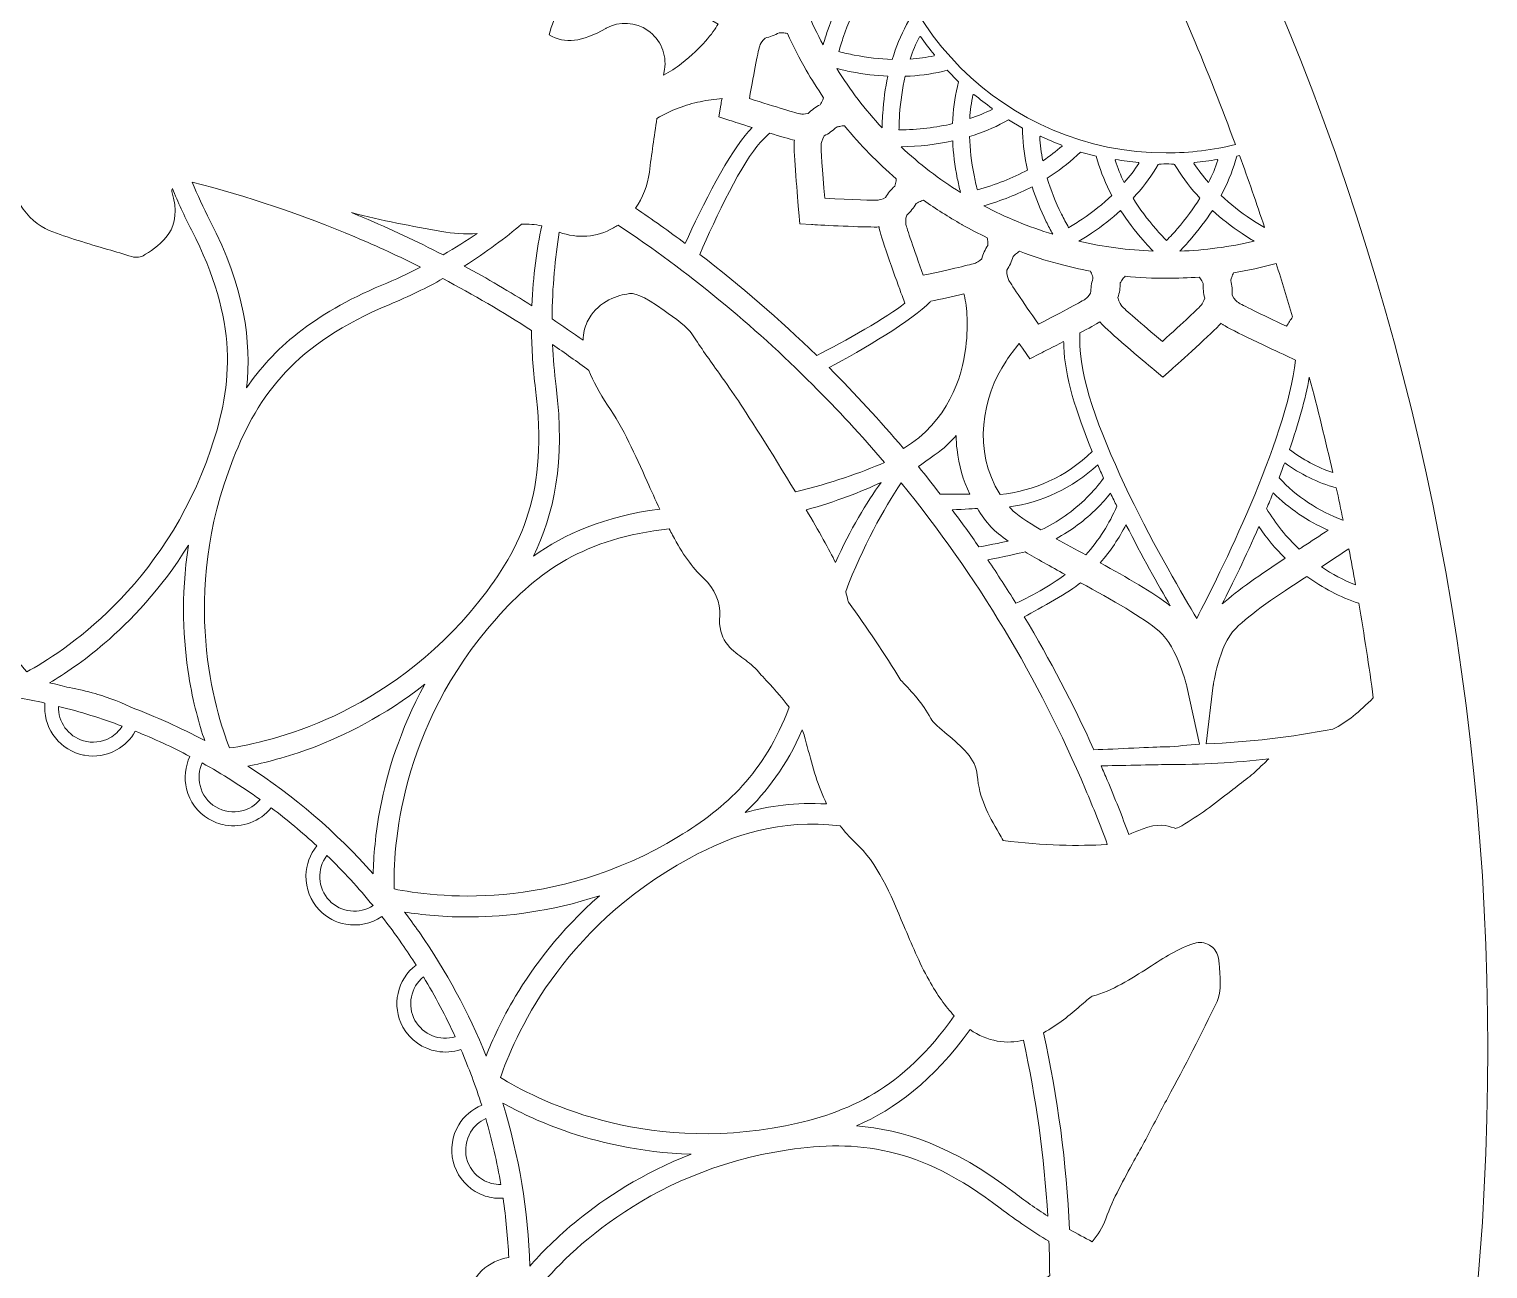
# Model space of a CAD drawing. Header units: millimetres. Extents: x -1844 to 2932, y -490 to 399.
# Drawn here: x -223.5 to 17, y -82.1 to 122.3 of the extents above; entities that cross this region are included whole.
import ezdxf

# ---------------------------------------------------------------- set-up
doc = ezdxf.new("R2010")
doc.units = ezdxf.units.MM
doc.header["$MEASUREMENT"] = 0
doc.layers.add('Layer 3', color=7, linetype='Continuous')

# ---------------------------------------------------------------- blocks, each defined once
blk = doc.blocks.new('block 2')
at = {"layer": 'Layer 3', "lineweight": 0}
for points, knots in [([(-427.53, 398.64), (-673.02, 398.64), (-872.03, 199.63), (-872.03, -45.86), (-872.03, -291.35), (-673.02, -490.36), (-427.53, -490.36), (-182.04, -490.36), (16.97, -291.35), (16.97, -45.86), (16.97, 199.63), (-182.04, 398.64), (-427.53, 398.64)], [0, 0, 0, 0, 1, 1, 1, 2, 2, 2, 3, 3, 3, 4, 4, 4, 4]), ([(-66.53, 186.92), (-53.07, 166.09), (-41.4, 144.07), (-31.77, 121.31), (-29.26, 115.36), (-26.88, 109.35), (-24.64, 103.28), (-28.29, 102.39), (-32.11, 101.91), (-36.05, 101.91), (-62.53, 101.91), (-84, 123.39), (-84, 149.88), (-84, 164.8), (-77.2, 178.12), (-66.53, 186.92)], [0, 0, 0, 0, 1, 1, 1, 2, 2, 2, 3, 3, 3, 4, 4, 4, 5, 5, 5, 5]), ([(-133.51, 130.11), (-126.77, 127.76), (-120.21, 126.12), (-115.33, 126.27), (-115.19, 126.28), (-115.06, 126.29), (-114.93, 126.29), (-113.57, 125.41), (-111.61, 124.16), (-109.96, 123.13), (-110.83, 121.66), (-112.6, 119.32), (-115.99, 116.65), (-116.89, 115.95), (-117.88, 115.29), (-118.93, 114.71), (-118.93, 114.71), (-118.78, 115.65), (-118.78, 115.65), (-118.39, 118.16), (-119.44, 120.63), (-121.52, 122.09), (-123.57, 123.53), (-126.19, 123.68), (-128.38, 122.49), (-128.38, 122.49), (-128.46, 122.44), (-128.46, 122.44), (-132.47, 120.18), (-135.14, 119.83), (-137.81, 121.39), (-136.95, 124.59), (-135.48, 127.54), (-133.51, 130.11)], [0, 0, 0, 0, 1, 1, 1, 2, 2, 2, 3, 3, 3, 4, 4, 4, 5, 5, 5, 6, 6, 6, 7, 7, 7, 8, 8, 8, 9, 9, 9, 10, 10, 10, 11, 11, 11, 11]), ([(-91.9, 122.04), (-92.16, 121.29), (-92.4, 120.51), (-92.63, 119.71), (-94.59, 123.38), (-96.17, 127.18), (-97.37, 131.07), (-96.63, 130.67), (-95.9, 130.28), (-95.19, 129.93), (-93.28, 129.01), (-91.39, 128.24), (-89.52, 127.65), (-90.42, 125.91), (-91.22, 124.04), (-91.9, 122.04)], [0, 0, 0, 0, 1, 1, 1, 2, 2, 2, 3, 3, 3, 4, 4, 4, 5, 5, 5, 5]), ([(-78.86, 123.07), (-79.82, 121.3), (-80.61, 119.38), (-81.24, 117.34), (-83.24, 117.39), (-85.33, 117.63), (-87.49, 118.05), (-88.31, 118.21), (-89.17, 118.4), (-90.04, 118.62), (-89.79, 119.49), (-89.53, 120.33), (-89.26, 121.13), (-88.55, 123.2), (-87.71, 125.13), (-86.76, 126.89), (-84.68, 126.41), (-82.62, 126.14), (-80.61, 126.09), (-80.61, 126.09), (-79.84, 126.07), (-79.84, 126.07), (-79.84, 126.07), (-78.5, 123.74), (-78.5, 123.74), (-78.5, 123.74), (-78.86, 123.07), (-78.86, 123.07)], [0, 0, 0, 0, 1, 1, 1, 2, 2, 2, 3, 3, 3, 4, 4, 4, 5, 5, 5, 6, 6, 6, 7, 7, 7, 8, 8, 8, 9, 9, 9, 9]), ([(-99.89, 121.74), (-99.7, 121.74), (-99.51, 121.74), (-99.32, 121.72), (-99.04, 121.69), (-98.77, 121.65), (-98.52, 121.6), (-97.58, 119.53), (-96.54, 117.5), (-95.41, 115.55), (-94.54, 114.04), (-93.57, 112.51), (-92.55, 111.01), (-92.59, 110.89), (-92.64, 110.77), (-92.69, 110.65), (-92.81, 110.36), (-92.95, 110.1), (-93.12, 109.85), (-93.85, 109.48), (-94.51, 109), (-95.09, 108.43), (-95.69, 108.27), (-96.16, 108.31), (-96.35, 108.34), (-96.95, 108.44), (-100.37, 109.47), (-104.79, 110.9), (-103.98, 115.42), (-103.28, 119.01), (-103.08, 119.57), (-103.08, 119.57), (-103.08, 119.57), (-103.08, 119.57), (-103.02, 119.75), (-102.79, 120.33), (-102.19, 120.86), (-101.38, 121.03), (-100.61, 121.33), (-99.89, 121.74)], [0, 0, 0, 0, 1, 1, 1, 2, 2, 2, 3, 3, 3, 4, 4, 4, 5, 5, 5, 6, 6, 6, 7, 7, 7, 8, 8, 8, 9, 9, 9, 10, 10, 10, 11, 11, 11, 12, 12, 12, 13, 13, 13, 13]), ([(-78.27, 117.39), (-77.84, 118.67), (-77.34, 119.91), (-76.75, 121.07), (-76.7, 121.07), (-76.64, 121.08), (-76.59, 121.09), (-75.85, 120.05), (-75.08, 119.05), (-74.27, 118.08), (-74.29, 118.02), (-74.31, 117.97), (-74.33, 117.92), (-75.6, 117.65), (-76.92, 117.47), (-78.27, 117.39)], [0, 0, 0, 0, 1, 1, 1, 2, 2, 2, 3, 3, 3, 4, 4, 4, 5, 5, 5, 5]), ([(-82.81, 108.4), (-82.86, 107.64), (-82.89, 106.85), (-82.91, 106.05), (-85.68, 109.03), (-88.19, 112.3), (-90.39, 115.83), (-89.58, 115.63), (-88.79, 115.45), (-88.02, 115.3), (-85.94, 114.9), (-83.92, 114.65), (-81.96, 114.56), (-82.38, 112.61), (-82.67, 110.56), (-82.81, 108.4)], [0, 0, 0, 0, 1, 1, 1, 2, 2, 2, 3, 3, 3, 4, 4, 4, 5, 5, 5, 5]), ([(-72.95, 115.36), (-72.95, 115.36), (-72.2, 115.54), (-72.2, 115.54), (-72.2, 115.54), (-70.3, 113.64), (-70.3, 113.64), (-70.3, 113.64), (-70.48, 112.89), (-70.48, 112.89), (-70.94, 110.93), (-71.21, 108.88), (-71.28, 106.74), (-74, 106.1), (-76.95, 105.75), (-80.12, 105.7), (-80.11, 106.57), (-80.08, 107.41), (-80.02, 108.22), (-79.87, 110.45), (-79.56, 112.56), (-79.09, 114.54), (-76.95, 114.62), (-74.9, 114.89), (-72.95, 115.36)], [0, 0, 0, 0, 1, 1, 1, 2, 2, 2, 3, 3, 3, 4, 4, 4, 5, 5, 5, 6, 6, 6, 7, 7, 7, 8, 8, 8, 8]), ([(-121.28, 98.74), (-120.91, 101.66), (-120.49, 104.6), (-120.03, 107.59), (-117.75, 108.95), (-115.29, 109.89), (-112.9, 110.36), (-111.67, 110.61), (-110.46, 110.78), (-109.3, 110.88), (-109.39, 110.39), (-109.46, 110), (-109.5, 109.76), (-109.5, 109.76), (-109.83, 107.86), (-109.83, 107.86), (-109.83, 107.86), (-108, 107.27), (-108, 107.27), (-107.42, 107.08), (-105.98, 106.61), (-104.32, 106.08), (-104.53, 105.87), (-104.73, 105.66), (-104.93, 105.45), (-107.87, 102.33), (-112.7, 92.99), (-115.35, 86.97), (-118.05, 88.98), (-120.8, 90.92), (-123.59, 92.8), (-122.37, 94.49), (-121.56, 96.54), (-121.28, 98.74)], [0, 0, 0, 0, 1, 1, 1, 2, 2, 2, 3, 3, 3, 4, 4, 4, 5, 5, 5, 6, 6, 6, 7, 7, 7, 8, 8, 8, 9, 9, 9, 10, 10, 10, 11, 11, 11, 11]), ([(-68.45, 107.56), (-68.36, 108.92), (-68.19, 110.24), (-67.92, 111.51), (-67.87, 111.53), (-67.81, 111.55), (-67.76, 111.57), (-66.79, 110.76), (-65.78, 109.99), (-64.75, 109.26), (-64.75, 109.2), (-64.76, 109.15), (-64.77, 109.09), (-65.93, 108.5), (-67.16, 107.99), (-68.45, 107.56)], [0, 0, 0, 0, 1, 1, 1, 2, 2, 2, 3, 3, 3, 4, 4, 4, 5, 5, 5, 5]), ([(-80.61, 97.32), (-80.66, 97.01), (-80.73, 96.72), (-80.83, 96.43), (-81.44, 95.89), (-81.95, 95.25), (-82.36, 94.55), (-82.9, 94.24), (-83.37, 94.16), (-83.56, 94.14), (-84.15, 94.08), (-87.8, 94.2), (-92.37, 94.42), (-92.77, 99.07), (-93.01, 102.64), (-92.97, 103.24), (-92.95, 103.43), (-92.87, 104.06), (-92.43, 104.73), (-91.7, 105.1), (-91.04, 105.58), (-90.45, 106.16), (-90.27, 106.21), (-90.08, 106.26), (-89.89, 106.29), (-89.61, 106.34), (-89.34, 106.37), (-89.09, 106.39), (-86.51, 103.22), (-83.65, 100.29), (-80.58, 97.66), (-80.59, 97.55), (-80.6, 97.43), (-80.61, 97.32)], [0, 0, 0, 0, 1, 1, 1, 2, 2, 2, 3, 3, 3, 4, 4, 4, 5, 5, 5, 6, 6, 6, 7, 7, 7, 8, 8, 8, 9, 9, 9, 10, 10, 10, 11, 11, 11, 11]), ([(-62.77, 106.98), (-62.77, 106.98), (-62.09, 107.35), (-62.09, 107.35), (-62.09, 107.35), (-59.76, 106.01), (-59.76, 106.01), (-59.76, 106.01), (-59.74, 105.24), (-59.74, 105.24), (-59.69, 103.23), (-59.42, 101.17), (-58.93, 99.09), (-61.39, 97.76), (-64.14, 96.66), (-67.2, 95.8), (-67.41, 96.63), (-67.59, 97.45), (-67.75, 98.25), (-68.19, 100.44), (-68.43, 102.56), (-68.49, 104.6), (-66.45, 105.23), (-64.54, 106.02), (-62.77, 106.98)], [0, 0, 0, 0, 1, 1, 1, 2, 2, 2, 3, 3, 3, 4, 4, 4, 5, 5, 5, 6, 6, 6, 7, 7, 7, 8, 8, 8, 8]), ([(-102.99, 103.62), (-102.48, 104.16), (-101.97, 104.68), (-101.44, 105.18), (-99.73, 104.65), (-98.15, 104.19), (-97.35, 104.01), (-97.37, 103.86), (-97.39, 103.71), (-97.4, 103.56), (-97.5, 102.09), (-96.83, 94.42), (-96.63, 92.11), (-96.63, 92.11), (-96.45, 90.19), (-96.45, 90.19), (-96.45, 90.19), (-94.53, 90.09), (-94.53, 90.09), (-93.77, 90.04), (-87.03, 89.69), (-84.2, 89.69), (-83.87, 89.69), (-83.61, 89.69), (-83.4, 89.7), (-83.38, 89.55), (-83.36, 89.4), (-83.33, 89.25), (-83.05, 87.8), (-80.42, 80.57), (-79.62, 78.39), (-79.62, 78.39), (-79.15, 77.11), (-79.15, 77.11), (-81.87, 74.89), (-89.24, 70.76), (-93.68, 68.49), (-99.81, 74.46), (-106.25, 80.03), (-112.98, 85.18), (-110.4, 91.22), (-105.84, 100.6), (-102.99, 103.62)], [0, 0, 0, 0, 1, 1, 1, 2, 2, 2, 3, 3, 3, 4, 4, 4, 5, 5, 5, 6, 6, 6, 7, 7, 7, 8, 8, 8, 9, 9, 9, 10, 10, 10, 11, 11, 11, 12, 12, 12, 13, 13, 13, 14, 14, 14, 14]), ([(-79.78, 102.91), (-76.76, 102.97), (-73.91, 103.3), (-71.26, 103.88), (-71.17, 101.88), (-70.92, 99.82), (-70.5, 97.71), (-70.35, 96.95), (-70.17, 96.18), (-69.98, 95.39), (-73.48, 97.57), (-76.77, 100.09), (-79.78, 102.91)], [0, 0, 0, 0, 1, 1, 1, 2, 2, 2, 3, 3, 3, 4, 4, 4, 4]), ([(-56.4, 100.61), (-56.67, 101.95), (-56.84, 103.27), (-56.91, 104.56), (-56.87, 104.59), (-56.83, 104.63), (-56.79, 104.65), (-55.64, 104.12), (-54.46, 103.63), (-53.27, 103.19), (-53.26, 103.14), (-53.25, 103.09), (-53.24, 103.05), (-54.21, 102.18), (-55.27, 101.37), (-56.4, 100.61)], [0, 0, 0, 0, 1, 1, 1, 2, 2, 2, 3, 3, 3, 4, 4, 4, 5, 5, 5, 5]), ([(-49.93, 90.98), (-50.63, 90.51), (-51.38, 90.04), (-52.15, 89.58), (-52.57, 90.33), (-52.96, 91.07), (-53.32, 91.8), (-54.31, 93.81), (-55.09, 95.79), (-55.68, 97.75), (-53.87, 98.88), (-52.23, 100.14), (-50.76, 101.53), (-50.76, 101.53), (-50.21, 102.06), (-50.21, 102.06), (-50.21, 102.06), (-47.61, 101.36), (-47.61, 101.36), (-47.61, 101.36), (-47.39, 100.62), (-47.39, 100.62), (-46.82, 98.69), (-46.02, 96.78), (-45.02, 94.89), (-46.48, 93.52), (-48.11, 92.21), (-49.93, 90.98)], [0, 0, 0, 0, 1, 1, 1, 2, 2, 2, 3, 3, 3, 4, 4, 4, 5, 5, 5, 6, 6, 6, 7, 7, 7, 8, 8, 8, 9, 9, 9, 9]), ([(-23.97, 101.5), (-22.54, 97.57), (-21.17, 93.61), (-19.85, 89.64), (-19.86, 89.62), (-19.86, 89.61), (-19.87, 89.6), (-20.61, 90.04), (-21.32, 90.49), (-22, 90.94), (-23.85, 92.18), (-25.52, 93.51), (-27.01, 94.9), (-26, 96.79), (-25.21, 98.71), (-24.64, 100.64), (-24.64, 100.64), (-24.42, 101.38), (-24.42, 101.38), (-24.42, 101.38), (-23.97, 101.5), (-23.97, 101.5)], [0, 0, 0, 0, 1, 1, 1, 2, 2, 2, 3, 3, 3, 4, 4, 4, 5, 5, 5, 6, 6, 6, 7, 7, 7, 7]), ([(-42.97, 97.02), (-43.57, 98.24), (-44.08, 99.47), (-44.49, 100.71), (-44.46, 100.74), (-44.43, 100.78), (-44.4, 100.82), (-43.15, 100.61), (-41.89, 100.44), (-40.61, 100.32), (-40.59, 100.28), (-40.57, 100.23), (-40.55, 100.19), (-41.26, 99.1), (-42.07, 98.04), (-42.97, 97.02)], [0, 0, 0, 0, 1, 1, 1, 2, 2, 2, 3, 3, 3, 4, 4, 4, 5, 5, 5, 5]), ([(-30.5, 94.44), (-31.55, 92.74), (-32.79, 91.05), (-34.23, 89.4), (-34.78, 88.76), (-35.38, 88.11), (-36.01, 87.46), (-36.61, 88.08), (-37.18, 88.7), (-37.72, 89.31), (-39.19, 90.99), (-40.46, 92.7), (-41.53, 94.44), (-40.07, 96), (-38.81, 97.64), (-37.76, 99.36), (-37.76, 99.36), (-37.36, 100.02), (-37.36, 100.02), (-37.36, 100.02), (-36.51, 100.11), (-36.05, 100.11), (-35.57, 100.11), (-34.67, 100.02), (-34.67, 100.02), (-34.67, 100.02), (-34.27, 99.36), (-34.27, 99.36), (-33.22, 97.65), (-31.95, 96), (-30.5, 94.44)], [0, 0, 0, 0, 1, 1, 1, 2, 2, 2, 3, 3, 3, 4, 4, 4, 5, 5, 5, 6, 6, 6, 7, 7, 7, 8, 8, 8, 9, 9, 9, 10, 10, 10, 10]), ([(-29.06, 97.02), (-29.96, 98.05), (-30.77, 99.1), (-31.49, 100.19), (-31.47, 100.24), (-31.45, 100.29), (-31.43, 100.33), (-30.15, 100.45), (-28.88, 100.61), (-27.64, 100.83), (-27.61, 100.79), (-27.58, 100.75), (-27.55, 100.72), (-27.95, 99.48), (-28.46, 98.25), (-29.06, 97.02)], [0, 0, 0, 0, 1, 1, 1, 2, 2, 2, 3, 3, 3, 4, 4, 4, 5, 5, 5, 5]), ([(-169.82, 88.06), (-166.15, 86.51), (-162.54, 84.84), (-159, 83.07), (-161.03, 82.02), (-163.17, 81.01), (-165.41, 80.08), (-176.84, 75.34), (-183.42, 69.43), (-187.69, 63.18), (-186.86, 70.78), (-188.01, 79.62), (-193.73, 90.76), (-194.83, 92.89), (-195.79, 95), (-196.66, 97.08), (-187.53, 94.77), (-178.57, 91.76), (-169.82, 88.06)], [0, 0, 0, 0, 1, 1, 1, 2, 2, 2, 3, 3, 3, 4, 4, 4, 5, 5, 5, 6, 6, 6, 6]), ([(-55.83, 90.57), (-55.5, 89.89), (-55.14, 89.2), (-54.75, 88.5), (-58.73, 89.71), (-62.54, 91.29), (-66.14, 93.19), (-63.24, 94.03), (-60.58, 95.08), (-58.17, 96.33), (-57.56, 94.42), (-56.78, 92.5), (-55.83, 90.57)], [0, 0, 0, 0, 1, 1, 1, 2, 2, 2, 3, 3, 3, 4, 4, 4, 4]), ([(-239.69, 61.33), (-239.38, 72.47), (-236.74, 82.21), (-224.99, 93.31), (-223.83, 91.42), (-222.03, 89.82), (-220.23, 89.12), (-217.08, 87.9), (-213.92, 86.97), (-210.57, 85.99), (-209.27, 85.61), (-207.93, 85.21), (-206.59, 84.8), (-205.88, 84.58), (-205.12, 84.69), (-204.5, 85.09), (-204.5, 85.09), (-204.34, 85.19), (-204.34, 85.19), (-201.95, 86.73), (-197.96, 89.3), (-200.04, 95.56), (-200.03, 95.7), (-199.98, 95.86), (-199.92, 96.04), (-199.02, 93.82), (-197.98, 91.53), (-196.78, 89.2), (-189.05, 74.16), (-189.91, 63.88), (-193.57, 53.07), (-201.34, 30.13), (-218.24, 19.39), (-223.94, 16.33), (-228.23, 21.18), (-240.36, 37.11), (-239.69, 61.33)], [0, 0, 0, 0, 1, 1, 1, 2, 2, 2, 3, 3, 3, 4, 4, 4, 5, 5, 5, 6, 6, 6, 7, 7, 7, 8, 8, 8, 9, 9, 9, 10, 10, 10, 11, 11, 11, 12, 12, 12, 12]), ([(-69.69, 90.06), (-68.34, 89.31), (-66.96, 88.59), (-65.56, 87.93), (-65.54, 87.81), (-65.52, 87.69), (-65.51, 87.57), (-65.47, 87.26), (-65.46, 86.96), (-65.48, 86.66), (-65.93, 85.97), (-66.26, 85.23), (-66.48, 84.44), (-66.92, 84), (-67.35, 83.8), (-67.53, 83.74), (-68.09, 83.52), (-71.57, 82.71), (-76.11, 81.73), (-77.67, 86.05), (-78.86, 89.51), (-78.97, 90.09), (-79, 90.28), (-79.09, 90.9), (-78.84, 91.67), (-78.22, 92.22), (-77.71, 92.85), (-77.29, 93.56), (-77.13, 93.66), (-76.96, 93.75), (-76.78, 93.83), (-76.54, 93.95), (-76.3, 94.04), (-76.07, 94.12), (-74.05, 92.67), (-71.95, 91.34), (-69.78, 90.11), (-69.78, 90.11), (-69.69, 90.06), (-69.69, 90.06)], [0, 0, 0, 0, 1, 1, 1, 2, 2, 2, 3, 3, 3, 4, 4, 4, 5, 5, 5, 6, 6, 6, 7, 7, 7, 8, 8, 8, 9, 9, 9, 10, 10, 10, 11, 11, 11, 12, 12, 12, 13, 13, 13, 13]), ([(-155.49, 88.96), (-153.78, 88.67), (-151.69, 88.41), (-149.66, 88.64), (-151.42, 87.45), (-153.3, 86.25), (-155.3, 85.09), (-159.6, 87.31), (-163.98, 89.37), (-168.46, 91.26), (-169.11, 91.53), (-169.75, 91.79), (-170.4, 92.06), (-165.4, 90.75), (-160.38, 89.81), (-155.49, 88.96)], [0, 0, 0, 0, 1, 1, 1, 2, 2, 2, 3, 3, 3, 4, 4, 4, 5, 5, 5, 5]), ([(-43.57, 92.42), (-42.49, 90.74), (-41.24, 89.09), (-39.82, 87.46), (-39.32, 86.89), (-38.78, 86.3), (-38.22, 85.72), (-42.31, 85.87), (-46.41, 86.41), (-50.44, 87.35), (-49.72, 87.78), (-49.02, 88.22), (-48.36, 88.67), (-46.62, 89.85), (-45.02, 91.1), (-43.57, 92.42)], [0, 0, 0, 0, 1, 1, 1, 2, 2, 2, 3, 3, 3, 4, 4, 4, 5, 5, 5, 5]), ([(-33.81, 85.71), (-33.22, 86.33), (-32.65, 86.95), (-32.12, 87.56), (-30.73, 89.15), (-29.51, 90.78), (-28.45, 92.43), (-26.98, 91.09), (-25.34, 89.81), (-23.55, 88.61), (-22.91, 88.18), (-22.24, 87.76), (-21.55, 87.34), (-25.57, 86.4), (-29.68, 85.86), (-33.81, 85.71)], [0, 0, 0, 0, 1, 1, 1, 2, 2, 2, 3, 3, 3, 4, 4, 4, 5, 5, 5, 5]), ([(-142.35, 90.17), (-141.2, 90.22), (-140.11, 90.12), (-139.03, 89.86), (-139.82, 86.12), (-140.46, 81.7), (-140.65, 76.7), (-144.29, 79.01), (-148.01, 81.19), (-151.8, 83.25), (-148.12, 85.55), (-144.99, 87.92), (-142.35, 90.17)], [0, 0, 0, 0, 1, 1, 1, 2, 2, 2, 3, 3, 3, 4, 4, 4, 4]), ([(-97.19, 46.01), (-101.12, 52.52), (-105.44, 59.28), (-106.92, 61.48), (-107.88, 62.9), (-108.99, 64.46), (-110.07, 65.98), (-111.59, 68.12), (-113.17, 70.35), (-114.27, 72.09), (-114.85, 73.02), (-117.08, 74.69), (-118.84, 75.94), (-122.44, 78.48), (-123.82, 78.94), (-124.98, 78.64), (-126.86, 78.36), (-130.08, 77.14), (-131.51, 74.07), (-131.95, 73.14), (-132.17, 72.12), (-132.21, 71.03), (-133.9, 72.23), (-135.6, 73.4), (-137.32, 74.54), (-137.3, 79.83), (-136.8, 84.67), (-136.13, 88.83), (-133.14, 87.75), (-129.93, 87.99), (-127.21, 89.53), (-126.94, 89.68), (-126.69, 89.84), (-126.43, 90.01), (-114.97, 82.37), (-104.24, 73.58), (-94.36, 63.69), (-90.22, 59.55), (-86.27, 55.27), (-82.52, 50.84), (-86.34, 49.22), (-91.33, 47.42), (-97.19, 46.01)], [0, 0, 0, 0, 1, 1, 1, 2, 2, 2, 3, 3, 3, 4, 4, 4, 5, 5, 5, 6, 6, 6, 7, 7, 7, 8, 8, 8, 9, 9, 9, 10, 10, 10, 11, 11, 11, 12, 12, 12, 13, 13, 13, 14, 14, 14, 14]), ([(-57.12, 73.67), (-59.75, 77.44), (-61.79, 80.48), (-62.05, 81.01), (-62.13, 81.18), (-62.37, 81.76), (-62.33, 82.57), (-61.88, 83.26), (-61.54, 84), (-61.32, 84.8), (-61.19, 84.94), (-61.05, 85.07), (-60.9, 85.19), (-60.68, 85.38), (-60.47, 85.54), (-60.25, 85.68), (-58.12, 84.88), (-55.95, 84.18), (-53.78, 83.6), (-52.06, 83.14), (-50.3, 82.74), (-48.54, 82.41), (-48.49, 82.29), (-48.44, 82.18), (-48.39, 82.06), (-48.39, 82.06), (-48.39, 82.06), (-48.39, 82.06), (-48.27, 81.77), (-48.19, 81.48), (-48.13, 81.19), (-48.38, 80.41), (-48.51, 79.6), (-48.52, 78.79), (-48.83, 78.25), (-49.2, 77.95), (-49.35, 77.84), (-49.84, 77.48), (-52.99, 75.79), (-57.12, 73.67)], [0, 0, 0, 0, 1, 1, 1, 2, 2, 2, 3, 3, 3, 4, 4, 4, 5, 5, 5, 6, 6, 6, 7, 7, 7, 8, 8, 8, 9, 9, 9, 10, 10, 10, 11, 11, 11, 12, 12, 12, 13, 13, 13, 13]), ([(-15.24, 74.87), (-15.55, 74.37), (-15.88, 73.86), (-16.22, 73.33), (-20.38, 75.28), (-23.67, 76.89), (-24.16, 77.23), (-24.31, 77.33), (-24.82, 77.71), (-25.18, 78.43), (-25.13, 79.25), (-25.21, 80.07), (-25.42, 80.86), (-25.38, 81.05), (-25.32, 81.24), (-25.26, 81.42), (-25.16, 81.67), (-25.06, 81.91), (-24.95, 82.13), (-22.59, 82.52), (-20.24, 83.04), (-17.92, 83.68), (-16.99, 80.75), (-16.1, 77.81), (-15.24, 74.87)], [0, 0, 0, 0, 1, 1, 1, 2, 2, 2, 3, 3, 3, 4, 4, 4, 5, 5, 5, 6, 6, 6, 7, 7, 7, 8, 8, 8, 8]), ([(-140.71, 72.61), (-140.68, 69.56), (-140.48, 66.34), (-140.05, 62.95), (-137.93, 46.18), (-142.25, 36.82), (-149.39, 27.91), (-164.54, 9.01), (-184.09, 4.7), (-190.5, 3.77), (-192.87, 9.8), (-198.82, 28.91), (-189.91, 51.44), (-185.71, 62.05), (-179.72, 70.45), (-164.1, 76.92), (-160.92, 78.24), (-157.99, 79.68), (-155.31, 81.18), (-150.31, 78.54), (-145.44, 75.68), (-140.71, 72.61)], [0, 0, 0, 0, 1, 1, 1, 2, 2, 2, 3, 3, 3, 4, 4, 4, 5, 5, 5, 6, 6, 6, 7, 7, 7, 7]), ([(-29.71, 77.98), (-29.87, 77.38), (-30.14, 76.99), (-30.26, 76.84), (-30.64, 76.37), (-33.25, 73.93), (-36.69, 70.81), (-40.21, 73.77), (-42.96, 76.18), (-43.35, 76.62), (-43.47, 76.77), (-43.86, 77.27), (-44.02, 78.05), (-43.77, 78.84), (-43.63, 79.65), (-43.63, 80.47), (-43.54, 80.64), (-43.44, 80.8), (-43.33, 80.96), (-43.17, 81.19), (-43, 81.4), (-42.83, 81.58), (-40.53, 81.35), (-38.21, 81.23), (-35.93, 81.23), (-34.18, 81.23), (-32.4, 81.3), (-30.64, 81.44), (-30.57, 81.35), (-30.5, 81.26), (-30.43, 81.17), (-30.24, 80.92), (-30.08, 80.66), (-29.95, 80.4), (-30, 79.58), (-29.91, 78.77), (-29.71, 77.98)], [0, 0, 0, 0, 1, 1, 1, 2, 2, 2, 3, 3, 3, 4, 4, 4, 5, 5, 5, 6, 6, 6, 7, 7, 7, 8, 8, 8, 9, 9, 9, 10, 10, 10, 11, 11, 11, 12, 12, 12, 12]), ([(-91.6, 66.45), (-91.62, 66.47), (-91.64, 66.49), (-91.66, 66.5), (-86.11, 69.43), (-77.77, 74.38), (-75.02, 77.31), (-74.97, 77.35), (-74.93, 77.4), (-74.89, 77.44), (-73.33, 77.78), (-71.21, 78.25), (-69.42, 78.67), (-69, 77.01), (-68.6, 74.1), (-69.11, 69.81), (-69.11, 69.81), (-69.11, 69.81), (-69.11, 69.81), (-69.69, 64.89), (-72.06, 57.56), (-79.39, 53.17), (-83.26, 57.74), (-87.33, 62.17), (-91.6, 66.45)], [0, 0, 0, 0, 1, 1, 1, 2, 2, 2, 3, 3, 3, 4, 4, 4, 5, 5, 5, 6, 6, 6, 7, 7, 7, 8, 8, 8, 8]), ([(-31.03, 25.14), (-35.37, 32.35), (-49.9, 57.36), (-50.28, 70.02), (-50.31, 70.76), (-50.31, 71.5), (-50.29, 72.22), (-48.87, 72.98), (-47.62, 73.67), (-46.99, 74.07), (-46.9, 73.95), (-46.8, 73.83), (-46.71, 73.71), (-45.73, 72.59), (-39.85, 67.65), (-38.06, 66.16), (-38.06, 66.16), (-36.59, 64.93), (-36.59, 64.93), (-36.59, 64.93), (-35.16, 66.21), (-35.16, 66.21), (-34, 67.25), (-28.42, 72.28), (-27.01, 73.81), (-26.89, 73.72), (-26.77, 73.63), (-26.65, 73.55), (-25.42, 72.71), (-18.45, 69.46), (-16.34, 68.49), (-16.34, 68.49), (-14.73, 67.74), (-14.73, 67.74), (-16.25, 54.33), (-27.46, 31.99), (-31.03, 25.14)], [0, 0, 0, 0, 1, 1, 1, 2, 2, 2, 3, 3, 3, 4, 4, 4, 5, 5, 5, 6, 6, 6, 7, 7, 7, 8, 8, 8, 9, 9, 9, 10, 10, 10, 11, 11, 11, 12, 12, 12, 12]), ([(-136.66, 63.38), (-136.96, 65.74), (-137.14, 68.05), (-137.24, 70.29), (-135.21, 68.91), (-133.21, 67.48), (-131.24, 66.02), (-130.56, 64.25), (-129.54, 62.35), (-128.16, 60.32), (-125.51, 56.42), (-123.63, 52.19), (-121.63, 47.7), (-120.97, 46.21), (-120.29, 44.69), (-119.57, 43.16), (-128.74, 41.97), (-135.29, 39.07), (-140.41, 35.4), (-137.03, 42.25), (-135.09, 50.95), (-136.66, 63.38)], [0, 0, 0, 0, 1, 1, 1, 2, 2, 2, 3, 3, 3, 4, 4, 4, 5, 5, 5, 6, 6, 6, 7, 7, 7, 7]), ([(-63.45, 45.59), (-68.04, 52.77), (-66.37, 61.73), (-62.47, 67.55), (-61.77, 68.6), (-61.04, 69.57), (-60.29, 70.46), (-60.01, 70.05), (-59.79, 69.74), (-59.65, 69.54), (-59.65, 69.54), (-58.54, 67.96), (-58.54, 67.96), (-58.54, 67.96), (-56.83, 68.83), (-56.83, 68.83), (-56.23, 69.13), (-54.69, 69.92), (-52.97, 70.82), (-52.96, 70.52), (-52.96, 70.23), (-52.95, 69.94), (-52.8, 65.22), (-50.89, 59.03), (-48.28, 52.68), (-52.53, 48.48), (-57.92, 46.11), (-63.45, 45.59)], [0, 0, 0, 0, 1, 1, 1, 2, 2, 2, 3, 3, 3, 4, 4, 4, 5, 5, 5, 6, 6, 6, 7, 7, 7, 8, 8, 8, 9, 9, 9, 9]), ([(-8.59, 49.18), (-11.18, 50.07), (-13.59, 51.37), (-15.73, 53.01), (-14.29, 57.17), (-13.11, 61.25), (-12.46, 64.92), (-11.07, 59.7), (-9.78, 54.45), (-8.59, 49.18)], [0, 0, 0, 0, 1, 1, 1, 2, 2, 2, 3, 3, 3, 3]), ([(-72.43, 53.5), (-71.83, 54.06), (-71.25, 54.65), (-70.7, 55.28), (-70.69, 54.51), (-70.64, 53.75), (-70.55, 53), (-70.26, 50.44), (-69.53, 47.92), (-68.46, 45.62), (-68.68, 45.64), (-71.32, 45.63), (-73.31, 45.62), (-74.48, 47.15), (-75.68, 48.67), (-76.9, 50.17), (-75.52, 51.17), (-72.87, 53.09), (-72.43, 53.5)], [0, 0, 0, 0, 1, 1, 1, 2, 2, 2, 3, 3, 3, 4, 4, 4, 5, 5, 5, 6, 6, 6, 6]), ([(-6.89, 41.36), (-6.9, 41.36), (-6.9, 41.35), (-6.91, 41.35), (-10.96, 42.81), (-14.57, 45.23), (-17.46, 48.32), (-17.14, 49.14), (-16.83, 49.97), (-16.52, 50.79), (-13.98, 48.95), (-11.11, 47.53), (-8.02, 46.65), (-7.63, 44.89), (-7.25, 43.13), (-6.89, 41.36)], [0, 0, 0, 0, 1, 1, 1, 2, 2, 2, 3, 3, 3, 4, 4, 4, 5, 5, 5, 5]), ([(-49.12, 45.07), (-51.39, 42.8), (-53.97, 41.03), (-56.71, 39.74), (-58.99, 41.09), (-60.83, 42.32), (-61.63, 43.19), (-61.72, 43.3), (-61.81, 43.41), (-61.91, 43.52), (-56.62, 44.28), (-51.52, 46.6), (-47.35, 50.47), (-47.03, 49.74), (-46.71, 49.01), (-46.38, 48.29), (-47.2, 47.16), (-48.11, 46.09), (-49.12, 45.07)], [0, 0, 0, 0, 1, 1, 1, 2, 2, 2, 3, 3, 3, 4, 4, 4, 5, 5, 5, 6, 6, 6, 6]), ([(-95.42, 43.05), (-90.48, 44.4), (-86.33, 46.04), (-83.07, 47.57), (-85.44, 44.24), (-88.14, 39.83), (-90.59, 34.35), (-91.57, 36.4), (-93.36, 39.57), (-95.42, 43.05)], [0, 0, 0, 0, 1, 1, 1, 2, 2, 2, 3, 3, 3, 3]), ([(-62.94, -11.47), (-63.16, -11.09), (-63.38, -10.72), (-63.59, -10.35), (-65.44, -7.12), (-66.91, -4.56), (-67.21, -0.72), (-67.42, 2.02), (-69.84, 4.05), (-72.19, 6.02), (-73.24, 6.91), (-74.56, 8.01), (-74.89, 8.64), (-76.23, 11.19), (-77.96, 12.99), (-79.62, 14.72), (-79.69, 14.79), (-79.75, 14.85), (-79.81, 14.92), (-82.51, 19.33), (-85.4, 23.63), (-88.45, 27.81), (-88.48, 27.91), (-88.5, 28.01), (-88.53, 28.1), (-88.65, 28.59), (-88.78, 29.09), (-88.91, 29.59), (-86.07, 37.07), (-82.61, 43.18), (-79.76, 47.52), (-67.29, 32.19), (-57.1, 15.26), (-49.36, -3.05), (-48.09, -6.05), (-46.9, -9.06), (-45.77, -12.1), (-45.82, -12.13), (-45.87, -12.15), (-45.91, -12.17), (-50.43, -12.4), (-56.31, -12.36), (-62.94, -11.47)], [0, 0, 0, 0, 1, 1, 1, 2, 2, 2, 3, 3, 3, 4, 4, 4, 5, 5, 5, 6, 6, 6, 7, 7, 7, 8, 8, 8, 9, 9, 9, 10, 10, 10, 11, 11, 11, 12, 12, 12, 13, 13, 13, 14, 14, 14, 14]), ([(-49.33, 35.6), (-50.95, 36.48), (-52.62, 37.4), (-54.21, 38.29), (-51.77, 39.61), (-49.47, 41.3), (-47.41, 43.36), (-46.63, 44.14), (-45.91, 44.96), (-45.24, 45.81), (-44.89, 45.08), (-44.55, 44.35), (-44.2, 43.63), (-45.43, 40.76), (-47.15, 38.04), (-49.33, 35.6)], [0, 0, 0, 0, 1, 1, 1, 2, 2, 2, 3, 3, 3, 4, 4, 4, 5, 5, 5, 5]), ([(-19.5, 43.26), (-19.14, 44.11), (-18.78, 44.98), (-18.43, 45.85), (-15.83, 43.27), (-12.75, 41.17), (-9.34, 39.7), (-10.72, 38.78), (-12.17, 37.84), (-13.57, 36.93), (-13.75, 36.81), (-13.94, 36.69), (-14.13, 36.57), (-16.22, 38.52), (-18.04, 40.77), (-19.5, 43.26)], [0, 0, 0, 0, 1, 1, 1, 2, 2, 2, 3, 3, 3, 4, 4, 4, 5, 5, 5, 5]), ([(-67.2, 43.27), (-66.52, 42.17), (-65.76, 41.14), (-64.92, 40.21), (-64.27, 39.49), (-63.3, 38.71), (-62.1, 37.88), (-62.44, 37.81), (-64.95, 37.31), (-66.94, 36.92), (-68.37, 38.99), (-69.84, 41.02), (-71.34, 43.04), (-69.41, 43.15), (-67.3, 43.27), (-67.2, 43.27)], [0, 0, 0, 0, 1, 1, 1, 2, 2, 2, 3, 3, 3, 4, 4, 4, 5, 5, 5, 5]), ([(-146.51, 25.13), (-139.64, 32.88), (-131.98, 38.4), (-117.99, 39.9), (-117.81, 39.56), (-117.63, 39.21), (-117.45, 38.86), (-115.85, 35.81), (-114.23, 33.57), (-112.35, 31.79), (-110.56, 30.1), (-109.48, 27.62), (-109.67, 25.62), (-110.05, 21.66), (-107.81, 20.02), (-106.01, 18.7), (-105.2, 18.1), (-104.36, 17.49), (-103.53, 16.58), (-103.22, 16.24), (-102.9, 15.89), (-102.58, 15.54), (-101.05, 13.89), (-99.49, 12.2), (-98.22, 10.48), (-102.31, -0.31), (-108.57, -6.04), (-116.48, -10.84), (-137.19, -23.43), (-157.03, -20.79), (-163.37, -19.47), (-163.54, -13), (-162.59, 7), (-146.51, 25.13)], [0, 0, 0, 0, 1, 1, 1, 2, 2, 2, 3, 3, 3, 4, 4, 4, 5, 5, 5, 6, 6, 6, 7, 7, 7, 8, 8, 8, 9, 9, 9, 10, 10, 10, 11, 11, 11, 11]), ([(-42.69, 40.6), (-40.04, 35.39), (-37.38, 30.66), (-35.38, 27.23), (-38.22, 29.43), (-42.52, 31.87), (-46.94, 34.3), (-45.25, 36.26), (-43.83, 38.37), (-42.69, 40.6)], [0, 0, 0, 0, 1, 1, 1, 2, 2, 2, 3, 3, 3, 3]), ([(-16.42, 35.07), (-20.44, 32.44), (-24.28, 29.81), (-26.81, 27.52), (-25.13, 30.83), (-22.95, 35.33), (-20.78, 40.28), (-19.51, 38.4), (-18.05, 36.65), (-16.42, 35.07)], [0, 0, 0, 0, 1, 1, 1, 2, 2, 2, 3, 3, 3, 3]), ([(-212.67, 12.73), (-214.01, 13.12), (-215.56, 13.51), (-216.91, 13.72), (-217.99, 14), (-219.07, 14.27), (-220.17, 14.51), (-217.77, 15.94), (-214.59, 18.07), (-211.12, 21.05), (-206.93, 24.64), (-201.8, 29.95), (-197.28, 37.22), (-198.59, 28.64), (-198.11, 21.17), (-197.23, 15.66), (-196.51, 11.23), (-195.49, 7.6), (-194.6, 4.98), (-198.56, 7.1), (-202.66, 8.96), (-206.9, 10.54), (-208.69, 11.53), (-211.64, 12.43), (-212.67, 12.73)], [0, 0, 0, 0, 1, 1, 1, 2, 2, 2, 3, 3, 3, 4, 4, 4, 5, 5, 5, 6, 6, 6, 7, 7, 7, 8, 8, 8, 8]), ([(-65.47, 34.79), (-63.36, 35.22), (-60.05, 35.91), (-59.34, 36.13), (-57.4, 34.96), (-55.14, 33.71), (-52.71, 32.38), (-54.15, 31.21), (-58.08, 28.86), (-60.86, 27.65), (-62.35, 30.06), (-63.88, 32.44), (-65.47, 34.79)], [0, 0, 0, 0, 1, 1, 1, 2, 2, 2, 3, 3, 3, 4, 4, 4, 4]), ([(-4.83, 30.67), (-6.82, 31.46), (-8.71, 32.46), (-10.47, 33.65), (-8.87, 34.68), (-7.35, 35.68), (-5.94, 36.63), (-5.56, 34.64), (-5.19, 32.66), (-4.83, 30.67)], [0, 0, 0, 0, 1, 1, 1, 2, 2, 2, 3, 3, 3, 3]), ([(-29.49, 4.44), (-29.49, 4.44), (-28.29, 14.12), (-28.29, 14.12), (-28.28, 14.18), (-27.44, 20.58), (-24.59, 23.5), (-22.26, 25.88), (-17.63, 28.98), (-12.88, 32.08), (-10.28, 30.19), (-7.39, 28.68), (-4.3, 27.63), (-3.41, 22.45), (-2.61, 17.25), (-1.91, 12.04), (-4.21, 9.75), (-6.25, 8.02), (-8.56, 6.89), (-15.44, 5.57), (-22.42, 4.75), (-29.49, 4.44)], [0, 0, 0, 0, 1, 1, 1, 2, 2, 2, 3, 3, 3, 4, 4, 4, 5, 5, 5, 6, 6, 6, 7, 7, 7, 7]), ([(-59.47, 25.4), (-56.83, 26.81), (-51.89, 29.54), (-50.2, 31.02), (-45, 28.18), (-39.83, 25.3), (-37.22, 23.01), (-34.12, 20.29), (-32.68, 13.97), (-32.66, 13.91), (-32.66, 13.91), (-30.55, 4.4), (-30.55, 4.4), (-32.38, 4.33), (-34.32, 3.97), (-36.16, 3.97), (-37.94, 3.97), (-44.38, 3.58), (-47.98, 3.49), (-51.4, 11.03), (-55.23, 18.34), (-59.47, 25.4)], [0, 0, 0, 0, 1, 1, 1, 2, 2, 2, 3, 3, 3, 4, 4, 4, 5, 5, 5, 6, 6, 6, 7, 7, 7, 7]), ([(-249.17, -118.25), (-250.09, -117.56), (-250.93, -116.65), (-251.83, -115.69), (-252.01, -115.5), (-252.19, -115.3), (-252.38, -115.11), (-258.99, -108.12), (-260.44, -101.92), (-257.08, -95.02), (-256.5, -93.83), (-256.05, -92.52), (-255.74, -91.12), (-254.61, -85.98), (-252.5, -76.42), (-262.01, -71.15), (-264.88, -69.56), (-268.43, -69.32), (-270.91, -69.41), (-271.94, -69.44), (-273, -69.57), (-274.25, -69.83), (-275.04, -69.99), (-275.85, -69.82), (-276.52, -69.35), (-277.22, -68.86), (-277.68, -68.14), (-277.81, -67.3), (-277.81, -67.3), (-277.82, -67.24), (-277.82, -67.24), (-278.38, -63.66), (-281.6, -60.52), (-284.18, -58.93), (-286.97, -57.2), (-289.74, -56.64), (-291.97, -57.34), (-291.97, -57.34), (-294.37, -58.11), (-294.37, -58.11), (-301.89, -60.48), (-309.67, -62.94), (-317.17, -65.84), (-321.16, -67.37), (-324.52, -67.37), (-328.4, -65.83), (-330.25, -65.1), (-332.62, -65.1), (-335.66, -65.81), (-337.01, -66.13), (-338.33, -66.54), (-339.63, -66.99), (-339.36, -65.51), (-339.06, -64.05), (-338.72, -62.6), (-338.53, -62.65), (-338.33, -62.69), (-338.13, -62.73), (-336.34, -63.05), (-334.5, -62.75), (-332.88, -61.86), (-331.02, -60.83), (-329.66, -59.14), (-329.07, -57.09), (-327.9, -53.07), (-330.06, -48.86), (-333.91, -47.41), (-332.71, -44.47), (-331.38, -41.6), (-329.91, -38.81), (-329.14, -39.23), (-328.33, -39.52), (-327.51, -39.67), (-324.35, -40.23), (-321.03, -38.84), (-319.27, -35.93), (-318.16, -34.11), (-317.83, -31.96), (-318.34, -29.9), (-318.79, -28.06), (-319.85, -26.48), (-321.36, -25.37), (-319.4, -22.79), (-317.31, -20.3), (-315.1, -17.92), (-313.98, -18.89), (-312.66, -19.5), (-311.27, -19.75), (-308.84, -20.19), (-306.24, -19.49), (-304.33, -17.65), (-301.42, -14.86), (-301.1, -10.38), (-303.41, -7.21), (-302, -6.11), (-300.56, -5.04), (-299.08, -4.02), (-297.76, -3.1), (-296.43, -2.21), (-295.07, -1.36), (-293.83, -3.01), (-292.03, -4.07), (-290.09, -4.42), (-288.35, -4.73), (-286.5, -4.47), (-284.84, -3.56), (-281.43, -1.68), (-279.94, 2.35), (-281.11, 5.92), (-278.1, 7.2), (-275.03, 8.32), (-271.92, 9.29), (-271.29, 7.68), (-270.15, 6.33), (-268.64, 5.42), (-267.79, 4.9), (-266.87, 4.55), (-265.92, 4.38), (-264.83, 4.19), (-263.71, 4.22), (-262.6, 4.5), (-260.53, 5.01), (-258.78, 6.29), (-257.68, 8.12), (-256.83, 9.53), (-256.45, 11.12), (-256.55, 12.73), (-253.23, 13.19), (-249.89, 13.48), (-246.53, 13.6), (-246.14, 10.1), (-243.47, 7.25), (-240.01, 6.63), (-239.6, 6.56), (-239.18, 6.51), (-238.76, 6.5), (-234.84, 6.43), (-231.53, 9.2), (-230.78, 12.9), (-229.02, 12.68), (-227.26, 12.42), (-225.5, 12.11), (-223.97, 11.83), (-222.45, 11.52), (-220.95, 11.18), (-221.3, 7.44), (-218.97, 3.85), (-215.23, 2.76), (-214.95, 2.68), (-214.67, 2.62), (-214.4, 2.57), (-212.6, 2.25), (-210.77, 2.55), (-209.15, 3.44), (-207.82, 4.17), (-206.76, 5.25), (-206.04, 6.54), (-202.96, 5.3), (-199.95, 3.92), (-197.03, 2.38), (-197.83, 0.71), (-198.04, -1.16), (-197.59, -2.99), (-197.08, -5.06), (-195.79, -6.81), (-193.96, -7.91), (-193.1, -8.43), (-192.18, -8.77), (-191.25, -8.93), (-188.43, -9.44), (-185.48, -8.39), (-183.63, -6.09), (-181.02, -8.06), (-178.51, -10.16), (-176.11, -12.38), (-177.24, -13.76), (-177.87, -15.47), (-177.91, -17.28), (-177.95, -19.41), (-177.16, -21.43), (-175.68, -22.97), (-174.47, -24.23), (-172.94, -25.01), (-171.34, -25.29), (-169.31, -25.66), (-167.17, -25.23), (-165.4, -24.02), (-164.26, -25.48), (-163.14, -26.98), (-162.07, -28.52), (-161.26, -29.68), (-160.49, -30.85), (-159.74, -32.03), (-162.85, -34.38), (-163.86, -38.73), (-161.92, -42.25), (-160.71, -44.44), (-158.62, -45.84), (-156.33, -46.25), (-155.03, -46.48), (-153.66, -46.4), (-152.36, -45.95), (-151.06, -48.97), (-149.91, -52.04), (-148.93, -55.15), (-150.49, -55.8), (-151.81, -56.91), (-152.7, -58.39), (-153.81, -60.21), (-154.13, -62.36), (-153.62, -64.43), (-153.11, -66.5), (-151.82, -68.25), (-150, -69.35), (-149.15, -69.87), (-148.22, -70.21), (-147.27, -70.38), (-146.66, -70.49), (-146.03, -70.52), (-145.4, -70.48), (-144.93, -73.72), (-144.62, -76.98), (-144.47, -80.27), (-146.13, -80.5), (-147.66, -81.23), (-148.89, -82.41), (-150.43, -83.89), (-151.3, -85.87), (-151.34, -88.01), (-151.39, -90.14), (-150.6, -92.16), (-149.12, -93.7), (-148, -94.86), (-146.59, -95.64), (-145.05, -95.97), (-145.28, -98.01), (-145.58, -100.06), (-145.94, -102.11), (-146.18, -103.41), (-146.44, -104.7), (-146.72, -105.98), (-148.39, -105.77), (-150.09, -106.07), (-151.6, -106.9), (-153.46, -107.93), (-154.82, -109.63), (-155.41, -111.68), (-156.5, -115.44), (-154.68, -119.35), (-151.3, -121.04), (-152.55, -124.22), (-153.97, -127.32), (-155.54, -130.34), (-157.17, -129.59), (-159, -129.41), (-160.77, -129.85), (-162.84, -130.36), (-164.58, -131.65), (-165.69, -133.47), (-167.75, -136.89), (-166.94, -141.25), (-163.95, -143.73), (-166.09, -146.59), (-168.39, -149.32), (-170.84, -151.94), (-173.92, -149.05), (-178.76, -149.04), (-181.83, -152), (-184.8, -154.85), (-185.08, -159.46), (-182.62, -162.64), (-183.91, -163.64), (-185.23, -164.6), (-186.58, -165.54), (-187.96, -166.51), (-189.37, -167.44), (-190.8, -168.33), (-193.05, -164.86), (-197.65, -163.66), (-201.33, -165.69), (-204.89, -167.65), (-206.36, -171.94), (-204.89, -175.63), (-207.81, -176.85), (-210.78, -177.93), (-213.79, -178.87), (-215.16, -175.08), (-219.21, -172.85), (-223.2, -173.84), (-227.08, -174.79), (-229.58, -178.45), (-229.23, -182.31), (-232.65, -182.78), (-236.1, -183.07), (-239.57, -183.18), (-239.58, -182.99), (-239.6, -182.81), (-239.62, -182.63), (-238.38, -179.62), (-237.04, -176.63), (-235.72, -173.69), (-235.1, -172.3), (-234.48, -170.91), (-233.86, -169.52), (-232.48, -166.38), (-232.3, -163.78), (-233.27, -160.81), (-233.52, -160.07), (-233.79, -159.31), (-234.04, -158.57), (-235.12, -155.5), (-236.23, -152.32), (-235.91, -149.7), (-235.27, -144.4), (-237.37, -140.88), (-239.41, -137.47), (-239.64, -137.08), (-239.87, -136.69), (-240.1, -136.3), (-240.26, -136.02), (-240.43, -135.74), (-240.61, -135.45), (-241.16, -134.55), (-241.85, -133.43), (-241.87, -132.78), (-242.07, -126.53), (-244.46, -121.77), (-249.17, -118.25)], [0, 0, 0, 0, 1, 1, 1, 2, 2, 2, 3, 3, 3, 4, 4, 4, 5, 5, 5, 6, 6, 6, 7, 7, 7, 8, 8, 8, 9, 9, 9, 10, 10, 10, 11, 11, 11, 12, 12, 12, 13, 13, 13, 14, 14, 14, 15, 15, 15, 16, 16, 16, 17, 17, 17, 18, 18, 18, 19, 19, 19, 20, 20, 20, 21, 21, 21, 22, 22, 22, 23, 23, 23, 24, 24, 24, 25, 25, 25, 26, 26, 26, 27, 27, 27, 28, 28, 28, 29, 29, 29, 30, 30, 30, 31, 31, 31, 32, 32, 32, 33, 33, 33, 34, 34, 34, 35, 35, 35, 36, 36, 36, 37, 37, 37, 38, 38, 38, 39, 39, 39, 40, 40, 40, 41, 41, 41, 42, 42, 42, 43, 43, 43, 44, 44, 44, 45, 45, 45, 46, 46, 46, 47, 47, 47, 48, 48, 48, 49, 49, 49, 50, 50, 50, 51, 51, 51, 52, 52, 52, 53, 53, 53, 54, 54, 54, 55, 55, 55, 56, 56, 56, 57, 57, 57, 58, 58, 58, 59, 59, 59, 60, 60, 60, 61, 61, 61, 62, 62, 62, 63, 63, 63, 64, 64, 64, 65, 65, 65, 66, 66, 66, 67, 67, 67, 68, 68, 68, 69, 69, 69, 70, 70, 70, 71, 71, 71, 72, 72, 72, 73, 73, 73, 74, 74, 74, 75, 75, 75, 76, 76, 76, 77, 77, 77, 78, 78, 78, 79, 79, 79, 80, 80, 80, 81, 81, 81, 82, 82, 82, 83, 83, 83, 84, 84, 84, 85, 85, 85, 86, 86, 86, 87, 87, 87, 88, 88, 88, 89, 89, 89, 90, 90, 90, 91, 91, 91, 92, 92, 92, 93, 93, 93, 94, 94, 94, 95, 95, 95, 96, 96, 96, 97, 97, 97, 98, 98, 98, 99, 99, 99, 100, 100, 100, 101, 101, 101, 102, 102, 102, 103, 103, 103, 104, 104, 104, 105, 105, 105, 106, 106, 106, 107, 107, 107, 108, 108, 108, 109, 109, 109, 109]), ([(-187.5, 0.79), (-184.77, 1.31), (-181.08, 2.23), (-176.84, 3.82), (-171.67, 5.76), (-165.03, 9), (-158.3, 14.28), (-162.47, 6.67), (-164.57, -0.52), (-165.62, -5.99), (-166.48, -10.43), (-166.76, -14.21), (-166.81, -16.98), (-172.93, -10.1), (-179.88, -4.14), (-187.5, 0.79)], [0, 0, 0, 0, 1, 1, 1, 2, 2, 2, 3, 3, 3, 4, 4, 4, 5, 5, 5, 5]), ([(-208.2, 7.37), (-208.7, 6.57), (-209.4, 5.91), (-210.25, 5.44), (-211.59, 4.7), (-213.13, 4.53), (-214.59, 4.96), (-217.15, 5.7), (-218.8, 8.09), (-218.7, 10.64), (-215.12, 9.74), (-211.62, 8.65), (-208.2, 7.37)], [0, 0, 0, 0, 1, 1, 1, 2, 2, 2, 3, 3, 3, 4, 4, 4, 4]), ([(-92.05, -5.46), (-97.13, -5.18), (-101.54, -5.77), (-105.49, -6.88), (-101.93, -3.48), (-98.67, 0.85), (-96.06, 6.76), (-95.92, 6.4), (-95.8, 6.05), (-95.7, 5.69), (-95.54, 5.11), (-95.39, 4.55), (-95.24, 3.99), (-94.33, 0.59), (-93.48, -2.56), (-92.05, -5.46)], [0, 0, 0, 0, 1, 1, 1, 2, 2, 2, 3, 3, 3, 4, 4, 4, 5, 5, 5, 5]), ([(-195.01, 1.3), (-191.72, -0.53), (-188.53, -2.54), (-185.47, -4.74), (-186.24, -5.66), (-187.28, -6.32), (-188.47, -6.61), (-189.95, -6.98), (-191.48, -6.74), (-192.78, -5.96), (-194.09, -5.17), (-195.01, -3.92), (-195.37, -2.44), (-195.68, -1.17), (-195.55, 0.13), (-195.01, 1.3)], [0, 0, 0, 0, 1, 1, 1, 2, 2, 2, 3, 3, 3, 4, 4, 4, 5, 5, 5, 5]), ([(-20.11, 1.06), (-20.97, 0.23), (-21.79, -0.56), (-22.59, -1.16), (-23.54, -1.88), (-24.49, -2.62), (-25.41, -3.34), (-28.13, -5.45), (-30.69, -7.45), (-33.49, -9.04), (-34.12, -9.4), (-34.43, -9.49), (-34.53, -9.51), (-34.59, -9.49), (-34.69, -9.45), (-34.77, -9.42), (-35.93, -8.99), (-37.39, -8.6), (-40.01, -9.59), (-40.8, -9.9), (-41.54, -10.19), (-42.23, -10.48), (-43.34, -7.48), (-44.52, -4.5), (-45.77, -1.53), (-46.11, -0.74), (-46.46, 0.05), (-46.8, 0.84), (-44.26, 0.84), (-37.59, 1.03), (-36.05, 1.03), (-30.36, 1.03), (-24.72, 1.35), (-19.15, 1.97), (-19.47, 1.67), (-19.79, 1.36), (-20.11, 1.06)], [0, 0, 0, 0, 1, 1, 1, 2, 2, 2, 3, 3, 3, 4, 4, 4, 5, 5, 5, 6, 6, 6, 7, 7, 7, 8, 8, 8, 9, 9, 9, 10, 10, 10, 11, 11, 11, 12, 12, 12, 12]), ([(-145.83, -50.59), (-143.77, -44.44), (-136.04, -25.98), (-114.73, -14.45), (-107.26, -10.4), (-99.81, -7.95), (-89.84, -9.05), (-89.13, -9.99), (-88.3, -10.91), (-87.34, -11.8), (-83.64, -15.21), (-81.54, -20.23), (-79.32, -25.55), (-78.08, -28.52), (-76.8, -31.59), (-75.17, -34.51), (-73.84, -36.92), (-72.45, -38.87), (-71, -40.42), (-79.56, -52.46), (-88.38, -56.43), (-98.81, -58.52), (-122.57, -63.26), (-140.32, -53.99), (-145.83, -50.59)], [0, 0, 0, 0, 1, 1, 1, 2, 2, 2, 3, 3, 3, 4, 4, 4, 5, 5, 5, 6, 6, 6, 7, 7, 7, 8, 8, 8, 8]), ([(-166.84, -22.23), (-169.08, -23.68), (-172.12, -23.39), (-174.04, -21.39), (-176.02, -19.33), (-176.14, -16.16), (-174.44, -13.96), (-171.76, -16.55), (-169.23, -19.31), (-166.84, -22.23)], [0, 0, 0, 0, 1, 1, 1, 2, 2, 2, 3, 3, 3, 3]), ([(-159.26, -26.57), (-160.04, -25.45), (-160.84, -24.36), (-161.65, -23.28), (-158.9, -23.73), (-155.09, -24.14), (-150.51, -24.09), (-144.99, -24.03), (-137.65, -23.27), (-129.52, -20.6), (-136.04, -26.33), (-140.47, -32.36), (-143.33, -37.15), (-145.64, -41.01), (-147.2, -44.46), (-148.2, -47.04), (-151.06, -39.9), (-154.75, -33.04), (-159.26, -26.57)], [0, 0, 0, 0, 1, 1, 1, 2, 2, 2, 3, 3, 3, 4, 4, 4, 5, 5, 5, 6, 6, 6, 6]), ([(-27.66, -38.02), (-30.19, -43.38), (-33.04, -48.74), (-35.81, -53.92), (-37, -56.16), (-38.24, -58.48), (-39.44, -60.78), (-40.06, -61.96), (-40.72, -63.16), (-41.37, -64.32), (-43.05, -67.36), (-44.79, -70.5), (-46.01, -73.87), (-46.54, -75.36), (-47.32, -76.58), (-48.27, -77.65), (-49.5, -77.02), (-50.74, -76.35), (-51.99, -75.63), (-52.51, -64.64), (-53.95, -53.81), (-56.31, -43.19), (-53.92, -41.95), (-51.89, -40.19), (-50.28, -38.8), (-49.58, -38.19), (-48.63, -37.37), (-48.26, -37.17), (-44.88, -36.25), (-41.87, -34.32), (-38.95, -32.44), (-36.39, -30.8), (-33.98, -29.24), (-31.51, -28.47), (-31.51, -28.47), (-31.45, -28.45), (-31.45, -28.45), (-30.61, -28.19), (-29.7, -28.29), (-28.94, -28.73), (-28.2, -29.15), (-27.7, -29.83), (-27.51, -30.65), (-27.43, -31.03), (-27.37, -31.38), (-27.34, -31.71), (-27.16, -33.7), (-26.91, -36.44), (-27.66, -38.02)], [0, 0, 0, 0, 1, 1, 1, 2, 2, 2, 3, 3, 3, 4, 4, 4, 5, 5, 5, 6, 6, 6, 7, 7, 7, 8, 8, 8, 9, 9, 9, 10, 10, 10, 11, 11, 11, 12, 12, 12, 13, 13, 13, 14, 14, 14, 15, 15, 15, 16, 16, 16, 16]), ([(-153.29, -43.85), (-155.81, -44.61), (-158.61, -43.54), (-159.93, -41.15), (-161.27, -38.7), (-160.63, -35.68), (-158.53, -33.98), (-156.59, -37.19), (-154.84, -40.48), (-153.29, -43.85)], [0, 0, 0, 0, 1, 1, 1, 2, 2, 2, 3, 3, 3, 3]), ([(-68.4, -42.67), (-66.98, -43.65), (-65.49, -44.28), (-63.92, -44.56), (-62.4, -44.83), (-60.96, -44.74), (-59.6, -44.43), (-57.51, -53.94), (-56.17, -63.62), (-55.59, -73.44), (-57.51, -72.2), (-59.43, -70.86), (-61.35, -69.39), (-71.17, -61.86), (-79.57, -59.13), (-87.12, -58.55), (-80.86, -55.8), (-74.53, -51.16), (-68.4, -42.67)], [0, 0, 0, 0, 1, 1, 1, 2, 2, 2, 3, 3, 3, 4, 4, 4, 5, 5, 5, 6, 6, 6, 6]), ([(-145.45, -54.79), (-143.03, -56.14), (-139.61, -57.82), (-135.32, -59.33), (-130.12, -61.16), (-122.96, -62.95), (-114.4, -63.22), (-122.49, -66.38), (-128.72, -70.53), (-133.04, -74.05), (-136.54, -76.9), (-139.18, -79.6), (-141, -81.69), (-141.26, -72.53), (-142.76, -63.5), (-145.45, -54.79)], [0, 0, 0, 0, 1, 1, 1, 2, 2, 2, 3, 3, 3, 4, 4, 4, 5, 5, 5, 5]), ([(-145.76, -68.22), (-146.83, -68.24), (-147.88, -67.97), (-148.82, -67.4), (-150.12, -66.61), (-151.04, -65.36), (-151.41, -63.88), (-151.77, -62.4), (-151.54, -60.87), (-150.75, -59.57), (-150.15, -58.58), (-149.29, -57.82), (-148.26, -57.34), (-147.22, -60.92), (-146.38, -64.55), (-145.76, -68.22)], [0, 0, 0, 0, 1, 1, 1, 2, 2, 2, 3, 3, 3, 4, 4, 4, 5, 5, 5, 5]), ([(-56.9, -84.47), (-58.05, -85.4), (-59.38, -86.24), (-60.78, -87.13), (-63.63, -88.94), (-66.58, -90.8), (-68.4, -93.7), (-71.5, -98.64), (-75.4, -102.75), (-79.54, -107.1), (-80.13, -107.73), (-80.73, -108.36), (-81.34, -109), (-87.18, -110.42), (-92.71, -110.25), (-98.52, -109.36), (-122.47, -105.69), (-135.97, -90.91), (-139.98, -85.83), (-135.94, -80.76), (-122.37, -66.05), (-98.4, -62.5), (-87.11, -60.83), (-76.85, -61.82), (-63.43, -72.11), (-60.71, -74.19), (-58.02, -76), (-55.39, -77.57), (-55.32, -79.45), (-55.28, -81.33), (-55.27, -83.22), (-55.82, -83.62), (-56.37, -84.03), (-56.9, -84.47)], [0, 0, 0, 0, 1, 1, 1, 2, 2, 2, 3, 3, 3, 4, 4, 4, 5, 5, 5, 6, 6, 6, 7, 7, 7, 8, 8, 8, 9, 9, 9, 10, 10, 10, 11, 11, 11, 11])]:
    blk.add_open_spline(points, degree=3, knots=knots, dxfattribs=at)

msp = doc.modelspace()

# ---------------------------------------------------------------- block references
at = {"layer": 'Layer 3'}
msp.add_blockref('block 2', (0, 0), dxfattribs=at)

doc.saveas('drawing.dxf')
